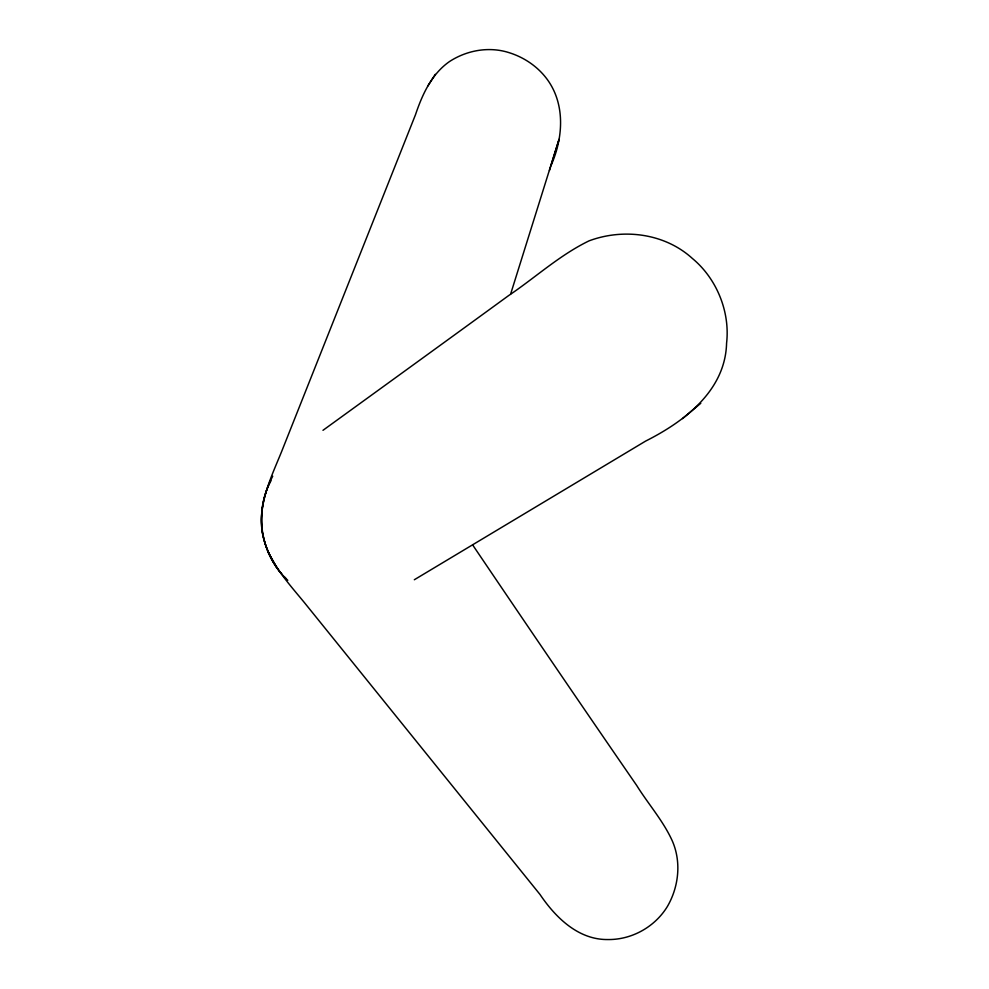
<?xml version="1.0" encoding="UTF-8"?>
<svg xmlns="http://www.w3.org/2000/svg" width="989" height="989" viewBox="0 0 989 989"><rect width="100%" height="100%" fill="white"/><g stroke="black" fill="none" stroke-linecap="round" stroke-linejoin="round"><path stroke-width="1.48" d="M551.083 165.361C563.569 137.248 565.621 102.399 545.582 77.253C536.223 65.521 523.193 57.003 508.878 52.59C488.925 46.26 466.857 50.254 449.488 61.553C431.501 74.101 422.266 94.623 415.467 114.773L281.642 451.516C271.147 477.328 257.585 504.402 262.493 533.158C265.448 548.289 271.95 562.815 282.05 574.485M549.451 170.467L559.057 139.301L510.645 294.017M272.717 476.241C264.125 492.151 260.354 510.373 261.776 528.41C265.089 558.019 286.241 580.531 304.303 602.486L540.006 894.476C555.459 917.347 578.083 939.785 607.642 939.55C631.65 939.921 654.842 927.014 667.352 906.542C678.837 886.812 681.545 861.827 672.211 840.724C663.125 820.709 648.215 804.008 636.656 785.402C581.581 705.577 527.05 625.382 472.73 545.038M270.974 480.765C253.456 512.722 260.985 555.645 287.787 580.296M427.891 85.919L435.284 74.348M414.317 579.752L645.644 441.082C684.376 421.537 725.345 390.742 726.581 343.183C730.203 311.795 716.741 278.614 692.362 258.45C664.781 233.317 623.441 228.039 589.073 240.846C559.687 255.075 535.469 277.476 508.569 295.624C446.793 340.636 384.869 385.45 322.983 430.314M682.558 418.619L700.781 403.277M284.09 576.599L286.13 578.726M267.611 551.343L276.908 567.773"/></g></svg>
